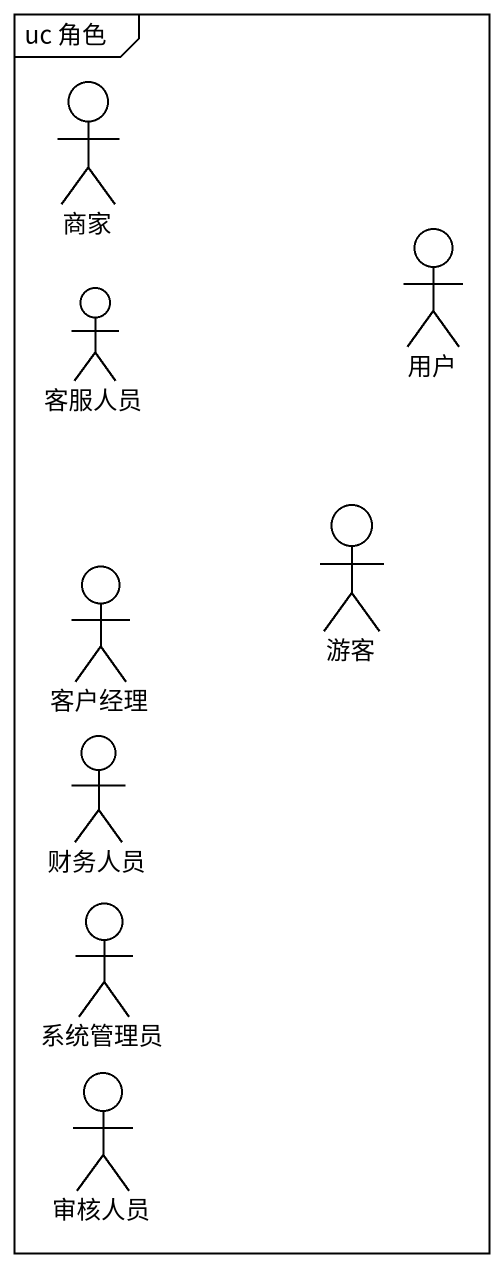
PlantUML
@startuml
mainframe uc 角色
actor 商家
actor 用户
actor 客服人员
actor 客户经理
actor 游客
actor 财务人员
actor 系统管理员
actor 审核人员
@enduml
